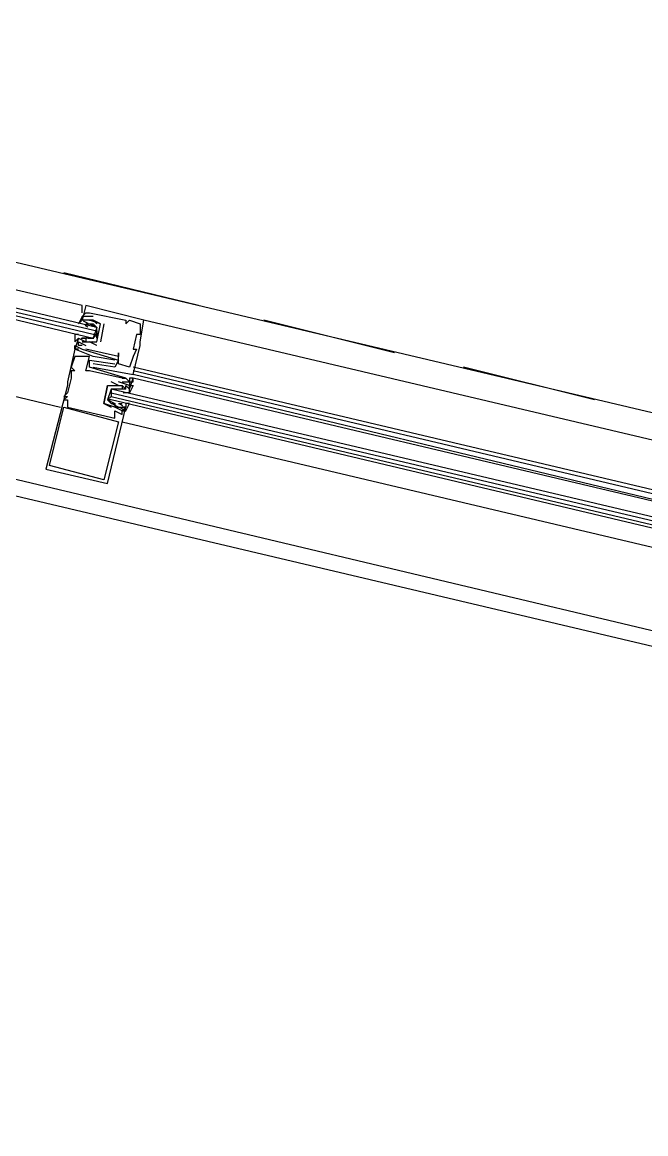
# Model space of a CAD drawing. Header units: feet. Extents: x -84 to 198, y -22 to 181.
# Drawn here: x 78.42 to 80.709, y 15.284 to 19.364 of the extents above; entities that cross this region are included whole.
import ezdxf

# ---------------------------------------------------------------- set-up
doc = ezdxf.new("R2010")
doc.units = ezdxf.units.FT
doc.layers.add('A-LINEA', color=7, linetype='CONTINUOUS')

msp = doc.modelspace()

# ---------------------------------------------------------------- linework, layer by layer
at = {"layer": 'A-LINEA'}
for p, q in [((74.6667, 19.3644), (83.08, 17.3778)), ((88.3067, 15.2844), (74.1333, 18.6311)), ((74.48, 18.6178), (82.8933, 16.6178)), ((79.0667, 18.3244), (78.5733, 18.4444)), ((78.6533, 18.3244), (78.6533, 18.3244)), ((78.64, 18.2844), (78.64, 18.2844)), ((78.6533, 18.2978), (78.6533, 18.2978)), ((78.6667, 18.2978), (78.6667, 18.2978)), ((78.68, 18.2844), (78.68, 18.2844)), ((78.64, 18.2711), (78.64, 18.2711)), ((78.64, 18.2578), (78.64, 18.2578)), ((78.6441, 18.2681), (78.6603, 18.2596)), ((78.6511, 18.2529), (78.6613, 18.2467)), ((78.6533, 18.2711), (78.6533, 18.2711)), ((78.6533, 18.2578), (78.6533, 18.2578)), ((78.6533, 18.2578), (78.6667, 18.2578)), ((78.6667, 18.2711), (78.6667, 18.2711)), ((78.6667, 18.2711), (78.6667, 18.2711)), ((78.6695, 18.2558), (78.6874, 18.2462)), ((78.6778, 18.2529), (78.6879, 18.2467)), ((78.68, 18.2711), (78.68, 18.2711)), ((78.68, 18.2711), (78.68, 18.2711)), ((78.68, 18.2578), (78.68, 18.2578)), ((78.6933, 18.2044), (78.6933, 18.2444)), ((78.72, 18.2578), (78.7067, 18.1911)), ((78.7067, 18.2578), (78.7067, 18.2578)), ((78.7067, 18.2578), (78.7067, 18.2578)), ((78.72, 18.2578), (78.72, 18.2578)), ((78.8, 18.2711), (78.8, 18.2711)), ((78.8, 18.2578), (78.8, 18.2578)), ((78.8133, 18.2711), (78.8133, 18.2711)), ((78.8533, 18.2578), (78.8533, 18.2578)), ((78.8533, 18.2444), (78.8533, 18.2444)), ((82.6533, 17.3778), (78.8667, 18.2711)), ((78.8667, 18.2711), (78.8667, 18.2711)), ((79.7867, 18.1511), (79.3067, 18.2711)), ((78.6267, 18.2044), (78.6267, 18.2044)), ((78.6551, 18.2037), (78.6368, 18.2034)), ((78.6498, 18.2043), (78.6379, 18.2033)), ((78.64, 18.2044), (78.64, 18.2044)), ((78.6533, 18.2044), (78.64, 18.2044)), ((78.6533, 18.2044), (78.6533, 18.2044)), ((78.6533, 18.2044), (78.6533, 18.2044)), ((78.6823, 18.2036), (78.6619, 18.203)), ((78.6667, 18.2044), (78.6667, 18.2044)), ((78.68, 18.2044), (78.68, 18.2044)), ((78.6933, 18.2311), (78.6933, 18.2178)), ((78.84, 18.2178), (78.84, 18.2178)), ((78.8533, 18.2311), (78.8533, 18.2311)), ((78.8533, 18.2178), (78.8533, 18.2178)), ((78.6133, 18.1778), (78.6133, 18.1778)), ((78.6133, 18.1644), (78.6133, 18.1644)), ((78.6133, 18.1644), (78.6133, 18.1644)), ((78.6133, 18.1644), (78.6133, 18.1644)), ((78.6267, 18.1911), (78.6267, 18.1911)), ((78.6267, 18.1778), (78.6267, 18.1778)), ((78.6267, 18.1644), (78.6267, 18.1644)), ((78.64, 18.1911), (78.64, 18.1911)), ((78.64, 18.1778), (78.64, 18.1778)), ((78.64, 18.1644), (78.64, 18.1644)), ((78.64, 18.1644), (78.64, 18.1644)), ((78.6533, 18.1911), (78.6533, 18.1911)), ((78.6533, 18.1911), (78.6533, 18.1911)), ((78.6533, 18.1911), (78.6533, 18.1911)), ((78.6533, 18.1778), (78.6533, 18.1778)), ((78.6533, 18.1644), (78.6533, 18.1644)), ((78.6765, 18.191), (78.6646, 18.1899)), ((78.6933, 18.1778), (78.6667, 18.1911)), ((78.6667, 18.1911), (78.6667, 18.1911)), ((78.6933, 18.1911), (78.6933, 18.1911)), ((78.6933, 18.1911), (78.6933, 18.1911)), ((78.6933, 18.1778), (78.6933, 18.1778)), ((78.7067, 18.1911), (78.7067, 18.1911)), ((78.8267, 18.1644), (78.8267, 18.1644)), ((78.84, 18.1644), (78.84, 18.1644)), ((78.8533, 18.1911), (78.8533, 18.1911)), ((78.8533, 18.1778), (78.8533, 18.1778)), ((78.6133, 18.1378), (78.6133, 18.1378)), ((78.6667, 18.1378), (78.6667, 18.1378)), ((78.6667, 18.1244), (78.6667, 18.1244)), ((78.68, 18.1378), (78.68, 18.1378)), ((78.76, 18.1244), (78.76, 18.1244)), ((78.7733, 18.1511), (78.7733, 18.1511)), ((78.7733, 18.1378), (78.7733, 18.1378)), ((78.7733, 18.1378), (78.7733, 18.1378)), ((78.7733, 18.1244), (78.7733, 18.1244)), ((78.8267, 18.1378), (78.8267, 18.1378)), ((78.6, 18.0978), (78.6, 18.0978)), ((78.6, 18.0844), (78.6, 18.0844)), ((78.6133, 18.0844), (78.6133, 18.0844)), ((78.6533, 18.0844), (78.6533, 18.0844)), ((78.6667, 18.0978), (78.6667, 18.0978)), ((78.6667, 18.0844), (78.6667, 18.0844)), ((78.68, 18.1111), (78.68, 18.1111)), ((78.68, 18.0978), (78.68, 18.0978)), ((78.76, 18.1111), (78.76, 18.1111)), ((78.76, 18.0978), (78.76, 18.0978)), ((78.7733, 18.1111), (78.7733, 18.1111)), ((78.8133, 18.0978), (78.8133, 18.0978)), ((82.6133, 17.2044), (78.8267, 18.0978)), ((82.6, 17.1911), (78.8267, 18.0844)), ((80.52, 17.9778), (80.04, 18.0978)), ((78.5867, 18.0444), (78.5867, 18.0444)), ((78.6, 18.0711), (78.6, 18.0711)), ((78.6, 18.0578), (78.6, 18.0578)), ((78.7467, 18.0444), (78.7467, 18.0444)), ((78.7733, 18.0444), (78.7733, 18.0444)), ((78.7867, 18.0578), (78.7867, 18.0578)), ((78.7867, 18.0578), (78.7867, 18.0578)), ((78.7867, 18.0444), (78.7867, 18.0444)), ((78.8, 18.0578), (78.8, 18.0578)), ((78.8, 18.0578), (78.8, 18.0578)), ((78.8133, 18.0578), (78.8133, 18.0578)), ((78.8133, 18.0444), (78.8133, 18.0444)), ((78.8133, 18.0444), (78.8133, 18.0444)), ((82.6, 17.1644), (78.8267, 18.0711)), ((78.8267, 18.0711), (78.8267, 18.0711)), ((82.6, 17.1644), (78.8267, 18.0578)), ((78.8267, 18.0578), (78.8267, 18.0578)), ((78.8267, 18.0578), (78.8267, 18.0578)), ((78.8267, 18.0578), (78.8267, 18.0578)), ((78.8267, 18.0578), (78.8267, 18.0578)), ((78.5867, 18.0311), (78.5867, 18.0311)), ((78.5867, 18.0044), (78.5867, 18.0044)), ((78.7333, 18.0311), (78.7333, 18.0311)), ((78.7333, 18.0311), (78.7333, 18.0311)), ((78.7467, 18.0044), (78.7467, 17.9911)), ((78.76, 18.0178), (78.76, 18.0178)), ((78.7635, 18.0179), (78.7754, 18.0189)), ((78.7711, 18.0186), (78.7915, 18.0192)), ((78.7733, 18.0311), (78.7733, 18.0311)), ((78.7733, 18.0311), (78.7733, 18.0311)), ((78.7867, 18.0311), (78.7867, 18.0311)), ((78.7867, 18.0178), (78.7867, 18.0178)), ((78.7867, 18.0178), (78.7867, 18.0178)), ((78.8, 18.0178), (78.7867, 18.0178)), ((78.7902, 18.0046), (78.8021, 18.0056)), ((78.7982, 18.0052), (78.8165, 18.0055)), ((78.8, 18.0178), (78.8, 18.0178)), ((78.8, 18.0044), (78.8, 18.0044)), ((78.8133, 18.0311), (78.8133, 18.0311)), ((78.8133, 18.0178), (78.8133, 18.0178)), ((78.5733, 17.9911), (78.5733, 17.9911)), ((78.5733, 17.9778), (78.5733, 17.9778)), ((78.5867, 17.9911), (78.5867, 17.9911)), ((78.5867, 17.9778), (78.5867, 17.9778)), ((78.72, 17.9644), (78.72, 17.9644)), ((78.72, 17.9644), (78.72, 17.9644)), ((78.7467, 17.9778), (78.7467, 17.9778)), ((78.7622, 17.956), (78.7521, 17.9622)), ((78.7705, 17.9531), (78.7525, 17.9627)), ((78.7733, 17.9644), (78.7867, 17.9644)), ((78.7733, 17.9644), (78.7733, 17.9644)), ((78.7889, 17.956), (78.7787, 17.9622)), ((78.7867, 17.9644), (78.7867, 17.9644)), ((78.5733, 17.9511), (78.5733, 17.9511)), ((78.5867, 17.9511), (78.5867, 17.9511)), ((78.7467, 17.9511), (78.7467, 17.9511)), ((78.76, 17.9511), (78.76, 17.9511)), ((78.76, 17.9511), (78.76, 17.9511)), ((78.76, 17.9511), (78.76, 17.9511)), ((78.76, 17.9511), (78.76, 17.9511)), ((78.76, 17.9378), (78.76, 17.9378)), ((78.7733, 17.9511), (78.7733, 17.9511)), ((78.7733, 17.9511), (78.7733, 17.9511)), ((78.7959, 17.9408), (78.7797, 17.9493)), ((78.7867, 17.9511), (78.7867, 17.9511)), ((78.7867, 17.9378), (78.7867, 17.9378)), ((78.7867, 17.9244), (78.7867, 17.9244)), ((78.8, 17.9511), (78.8, 17.9511)), ((78.76, 17.9111), (78.76, 17.9111)), ((78.7733, 17.8978), (78.7733, 17.8978)), ((78.7867, 17.8978), (82.56, 17.0044)), ((78.5067, 17.7244), (78.5067, 17.7244)), ((78.52, 17.7378), (78.52, 17.7378)), ((78.72, 17.6844), (78.72, 17.6844)), ((78.7333, 17.6711), (78.7333, 17.6711))]:
    msp.add_line(p, q, dxfattribs=at)
for points in [[(74.5467, 18.8978), (76.3333, 18.4844), (78.56, 17.9511)], [(78.64, 18.2978), (78.64, 18.2978), (78.64, 18.3244), (76.4133, 18.8444)], [(76.4, 18.7511), (78.68, 18.2044), (78.6933, 18.2178), (78.68, 18.2178), (76.4, 18.7644), (78.6933, 18.2311), (78.6933, 18.2444), (76.4, 18.7911)], [(78.8667, 18.2711), (78.6533, 18.3244), (78.64, 18.2711)], [(78.64, 18.2978), (78.64, 18.2978), (78.64, 18.3244)], [(78.64, 18.2978), (78.64, 18.2978), (78.64, 18.3244)], [(78.6933, 18.2578), (78.68, 18.2711), (78.6667, 18.2711), (78.6533, 18.2711), (78.64, 18.2711), (78.64, 18.2844), (78.6267, 18.2578), (78.64, 18.2711)], [(78.68, 18.2844), (78.64, 18.2844), (78.6533, 18.2978), (78.6667, 18.2978), (78.8, 18.2711), (78.8, 18.2578), (78.8133, 18.2711)], [(78.64, 18.2044), (78.64, 18.2044), (78.6533, 18.2044), (78.6533, 18.1911), (78.64, 18.1911), (78.6533, 18.1911), (78.6933, 18.1911), (78.7067, 18.2578), (78.6667, 18.2711), (78.68, 18.2711), (78.6667, 18.2711), (78.6533, 18.2711), (78.6533, 18.2711)], [(78.8133, 18.2711), (78.8533, 18.2578), (78.8533, 18.2444), (78.8533, 18.2311), (78.8533, 18.2178), (78.84, 18.2178), (78.8267, 18.1644), (78.84, 18.1644), (78.8267, 18.1378), (78.8133, 18.0978), (78.7733, 18.1111), (78.7733, 18.1378), (78.7733, 18.1511), (78.7733, 18.1378), (78.6533, 18.1644)], [(78.6667, 18.2578), (78.68, 18.2578), (78.6933, 18.2444), (78.68, 18.2044), (78.6667, 18.2044), (78.6533, 18.2044)], [(78.7067, 18.2578), (78.7067, 18.2578), (78.68, 18.2711), (78.68, 18.2711)], [(78.68, 18.0978), (78.8267, 18.0711), (78.8533, 18.1778), (78.8533, 18.1911), (78.8667, 18.2711)], [(78.6267, 18.2178), (78.6133, 18.2178), (78.6133, 18.1911), (78.6267, 18.2044), (78.6533, 18.1911), (78.6667, 18.1911), (78.68, 18.1911)], [(78.6267, 18.2044), (78.6133, 18.1644), (78.6267, 18.1644), (78.6133, 18.1644), (78.6133, 18.1778), (78.64, 18.1644), (78.7733, 18.1244), (78.76, 18.0978), (78.68, 18.1111), (78.68, 18.1111)], [(78.76, 18.1244), (78.68, 18.1378), (78.6133, 18.1644), (78.5867, 18.0444), (78.5867, 18.0311), (78.5067, 17.7244), (78.7333, 17.6711), (78.8, 17.9511), (78.7867, 17.9511)], [(78.64, 18.1778), (78.6267, 18.1778), (78.6267, 18.1911), (78.6533, 18.1778)], [(78.7867, 18.0578), (78.7867, 18.0578), (78.6667, 18.0844), (78.6533, 18.0844), (78.6667, 18.1378), (78.6133, 18.1378), (78.6, 18.0978), (78.6133, 18.0844), (78.6, 18.0844), (78.6, 18.0711), (78.6, 18.0578), (78.5867, 18.0044), (78.5733, 17.9911), (78.5867, 17.9911), (78.5733, 17.9778), (78.5867, 17.9778), (78.5867, 17.9511), (78.76, 17.9111), (78.76, 17.9378), (78.7867, 17.9244), (78.7867, 17.9378), (78.76, 17.9511), (78.76, 17.9511)], [(78.8133, 18.0178), (78.8267, 18.0578), (78.8133, 18.0578), (78.8133, 18.0444), (78.8, 18.0578), (78.7867, 18.0578), (78.8, 18.0578), (78.6667, 18.0978), (78.6667, 18.1244), (78.76, 18.1111)], [(78.7733, 18.0311), (78.7733, 18.0311), (78.7467, 18.0444)], [(78.7867, 18.0444), (78.8133, 18.0444), (78.8133, 18.0311), (78.7733, 18.0444)], [(78.8133, 18.0444), (78.8267, 18.0444), (78.8267, 18.0578)], [(78.8133, 18.0444), (78.8267, 18.0444), (78.8267, 18.0578)], [(78.8133, 18.0444), (78.8267, 18.0444), (78.8267, 18.0578)], [(78.7333, 18.0311), (78.7333, 18.0311), (78.72, 17.9644)], [(78.76, 17.9511), (78.72, 17.9644), (78.7333, 18.0311), (78.7733, 18.0311), (78.7867, 18.0311), (78.7867, 18.0178)], [(78.7467, 18.0178), (78.7333, 17.9778), (78.76, 17.9644), (78.76, 17.9511), (78.7867, 17.9511), (78.8, 17.9511), (78.7867, 17.9378), (78.8, 17.9378), (78.8133, 17.9644), (78.8, 17.9644), (78.8, 17.9511)], [(78.7733, 18.0178), (78.76, 18.0178), (78.7467, 18.0178), (78.7333, 17.9778), (78.7467, 17.9644), (78.76, 17.9644)], [(78.7467, 18.0311), (78.7733, 18.0311), (78.7867, 18.0311), (78.8, 18.0178), (78.8, 18.0311), (78.8133, 18.0178), (78.8133, 18.0311), (78.8267, 18.0311), (78.8133, 18.0044), (78.8133, 18.0178)], [(82.5867, 17.1111), (78.7467, 18.0178), (78.7467, 18.0044), (82.5867, 17.0978)], [(78.72, 17.9644), (78.72, 17.9644), (78.7467, 17.9511)], [(82.5733, 17.0711), (78.7467, 17.9778), (78.7333, 17.9778), (78.7467, 17.9911), (82.5733, 17.0844)], [(78.72, 17.6844), (78.52, 17.7378), (78.5733, 17.9511), (78.7733, 17.8978), (78.72, 17.6844)], [(78.7733, 17.9511), (78.76, 17.9511), (78.7733, 17.9511), (78.76, 17.9511)]]:
    msp.add_lwpolyline(points, dxfattribs=at)

doc.saveas('drawing.dxf')
